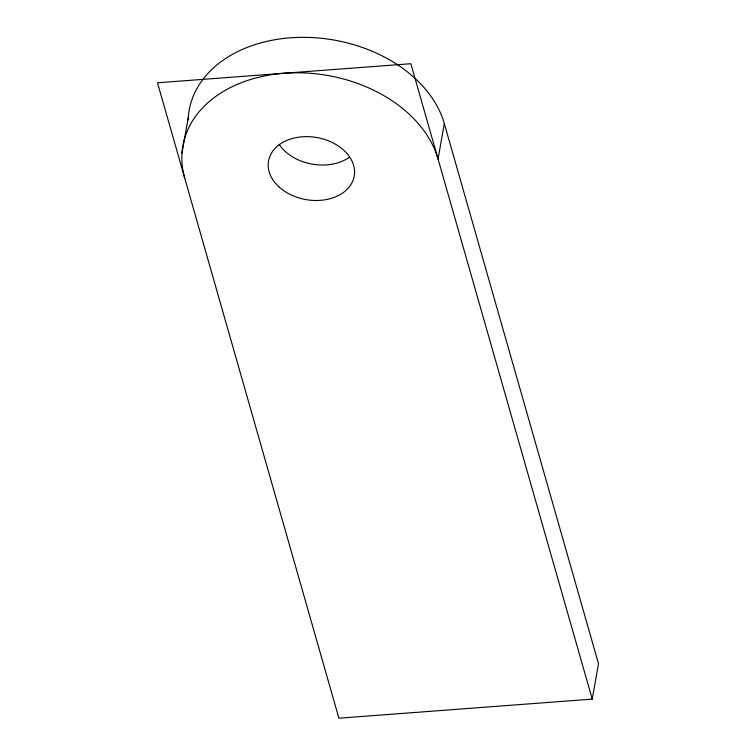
<?xml version="1.0" encoding="UTF-8"?>
<svg xmlns="http://www.w3.org/2000/svg" width="756" height="756" viewBox="0 0 756 756"><rect width="100%" height="100%" fill="white"/><g stroke="black" fill="none" stroke-linecap="round" stroke-linejoin="round"><path stroke-width="1.13" d="M181.988 153.109L188.235 117.662M188.121 119.892A130.495 94.5 10 0 1 305.67 37.346A130.495 94.5 10 0 1 444.311 123.568L438.055 159.025A130.495 94.5 10 0 0 284.171 73.247A130.495 94.5 10 0 0 184.71 178.104M592.241 699.12L410.848 63.712L157.503 82.791L338.905 718.2L592.241 699.12L598.497 663.673L444.311 123.568M349.593 157.087A43.498 31.497 10 0 1 279.2 144.405M279.351 187.204A43.498 31.497 10 0 0 352.485 181.695A43.498 31.497 10 0 0 302.315 136.789A43.498 31.497 10 0 0 279.351 187.204"/></g></svg>
